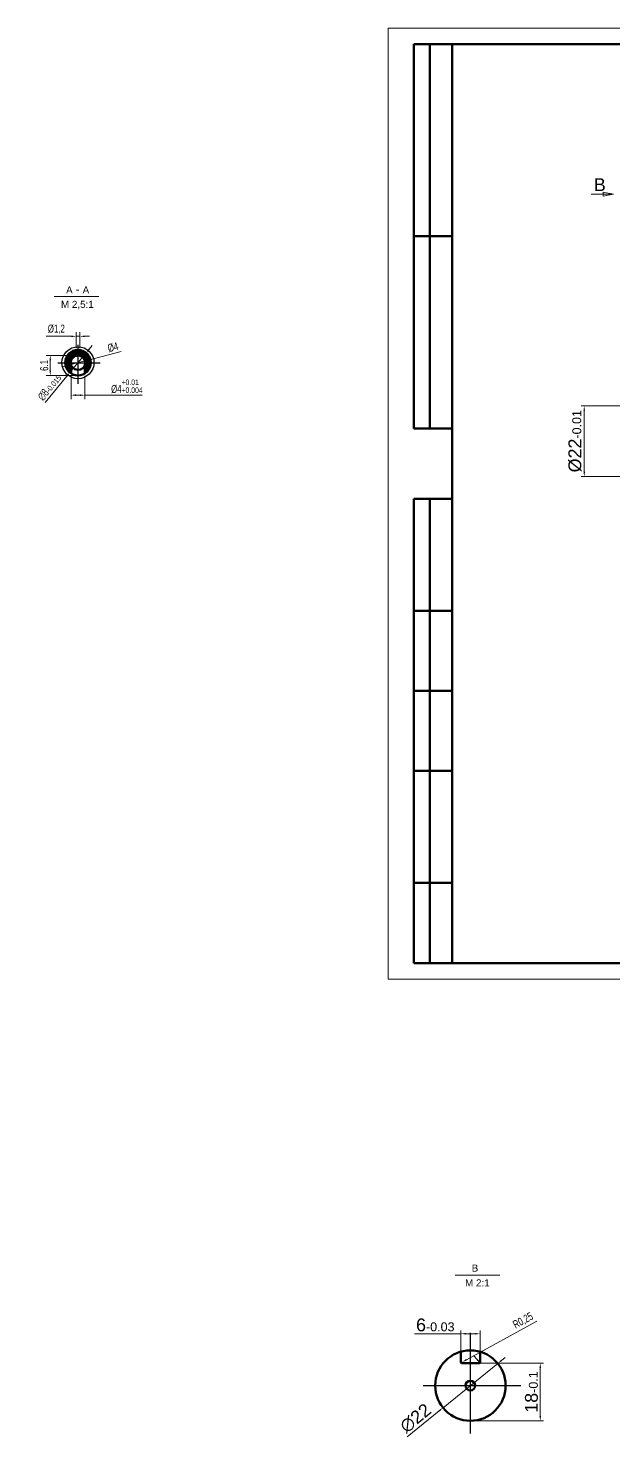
# Model space of a CAD drawing. Header units: millimetres. Extents: x 1526 to 31626, y -4643 to 9189.
# Drawn here: x 2854.4 to 3037.2, y -602.1 to -162.1 of the extents above; entities that cross this region are included whole.
import ezdxf

# ---------------------------------------------------------------- set-up
doc = ezdxf.new("R2010")
doc.units = ezdxf.units.MM
doc.linetypes.add('ACAD_ISO04W100', pattern=[30, 24, -3, 0, -3])
doc.linetypes.add('ACAD_ISO05W100', pattern=[33, 24, -3, 0, -3, 0, -3])
for name, color, linetype, lineweight in [('контурная', 7, 'Continuous', 50), ('осевые', 1, 'ACAD_ISO04W100', 25), ('размеры', 80, 'ACAD_ISO05W100', 25), ('тонкая', 7, 'Continuous', 20), ('тонкий', 7, 'Continuous', 20)]:
    doc.layers.add(name, color=color, linetype=linetype, lineweight=lineweight)
doc.layers.add('осевая', color=4, linetype='Continuous')
doc.styles.add('s1v2.5', font='arial.ttf', dxfattribs={"width": 0.7, "height": 2.5})
doc.styles.add('s1v4', font='arial.ttf', dxfattribs={"height": 4})
doc.styles.add('s2.5v4', font='times.ttf', dxfattribs={"height": 10})
doc.styles.get("Standard").update_dxf_attribs({"font": 'arial.ttf'})
doc.dimstyles.new('s1v2.5', dxfattribs={"dimtxt": 2.5, "dimasz": 1.5, "dimexe": 1.25, "dimexo": 0.625, "dimtad": 1, "dimtxsty": 's1v2.5', "dimcen": 1, "dimclrd": 256, "dimclre": 256, "dimclrt": 256, "dimadec": 0, "dimazin": 0, "dimtfac": 1, "dimtmove": 0, "dimatfit": 3, "dimfxl": 1, "dimlwd": -1, "dimlwe": -1, "dimarcsym": 0})
doc.dimstyles.new('s1v4', dxfattribs={"dimtxt": 4, "dimasz": 1.5, "dimexe": 1, "dimexo": 0, "dimgap": 0.7, "dimtad": 1, "dimtxsty": 'Standard', "dimcen": 1, "dimadec": 0, "dimazin": 0, "dimtfac": 1, "dimtix": 1, "dimtmove": 0, "dimatfit": 3, "dimfxl": 1, "dimlwd": -1, "dimlwe": 20, "dimarcsym": 0})
doc.dimstyles.new('s2.5v4', dxfattribs={"dimtxt": 10, "dimasz": 8, "dimexe": 5.5, "dimexo": 0.5, "dimgap": 3.5, "dimtad": 1, "dimdec": 0, "dimtxsty": 's2.5v4', "dimcen": 2.5, "dimclrd": 256, "dimclre": 1, "dimclrt": 256, "dimadec": 0, "dimazin": 0, "dimtfac": 1, "dimtdec": 0, "dimtmove": 0, "dimatfit": 3, "dimfxl": 1, "dimlwd": -1, "dimlwe": -1, "dimarcsym": 0})

# ---------------------------------------------------------------- blocks, each defined once
blk = doc.blocks.new('*D1605')
at = {"layer": 'Defpoints', "color": 0, "transparency": 16777216}
for p in [(2989.7, -578.87), (2989.92, -578.75)]:
    blk.add_point(p, dxfattribs=at)
at = {"layer": 'тонкая', "transparency": 16777216}
for p, q in [((3013.24, -565.99), (2991.23, -578.03)), ((2989.7, -578.87), (2989.92, -578.75))]:
    blk.add_line(p, q, dxfattribs=at)
blk.add_arc((2989.7, -578.87), 0.25, 270, 28.6913, dxfattribs=at)
blk.add_solid([(2991.11, -577.81), (2991.35, -578.25), (2989.92, -578.75)], dxfattribs=at)
at = {"layer": 'тонкая', "transparency": 16777216, "insert": (3008.93, -565.92), "char_height": 2.5, "attachment_point": 5, "rotation": 28.6913, "style": 's1v2.5'}
blk.add_mtext('R0,25', dxfattribs=at)
blk = doc.blocks.new('*D1606')
at = {"layer": 'Defpoints', "color": 0, "transparency": 16777216}
for p in [(2994.32, -579.12), (3014.26, -579.12), (2992.46, -597.12)]:
    blk.add_point(p, dxfattribs=at)
at = {"layer": 'тонкая', "color": 0, "lineweight": 20, "transparency": 16777216}
for p, q in [((2994.32, -579.12), (3015.26, -579.12)), ((2992.46, -597.12), (3015.26, -597.12))]:
    blk.add_line(p, q, dxfattribs=at)
at = {"layer": 'тонкая', "color": 0, "transparency": 16777216}
blk.add_line((3014.26, -595.62), (3014.26, -580.62), dxfattribs=at)
for points in [[(3014.01, -580.62), (3014.51, -580.62), (3014.26, -579.12)], [(3014.01, -595.62), (3014.51, -595.62), (3014.26, -597.12)]]:
    blk.add_solid(points, dxfattribs=at)
at = {"layer": 'тонкая', "color": 0, "transparency": 16777216, "insert": (3011.52, -588.12), "char_height": 4, "attachment_point": 5, "rotation": 90}
blk.add_mtext('18{\\H0.7x;\\S^ -0.1;}', dxfattribs=at)
blk = doc.blocks.new('*D1607')
at = {"layer": 'Defpoints', "color": 0, "transparency": 16777216}
for p in [(2989.45, -569.93), (2989.45, -575.54), (2995.45, -575.54)]:
    blk.add_point(p, dxfattribs=at)
at = {"layer": 'тонкая', "color": 0, "transparency": 16777216}
for p, q in [((2989.45, -569.93), (2975.03, -569.93)), ((2993.95, -569.93), (2990.95, -569.93))]:
    blk.add_line(p, q, dxfattribs=at)
at = {"layer": 'тонкая', "color": 0, "lineweight": 20, "transparency": 16777216}
for p, q in [((2989.45, -575.54), (2989.45, -568.93)), ((2995.45, -575.54), (2995.45, -568.93))]:
    blk.add_line(p, q, dxfattribs=at)
at = {"layer": 'тонкая', "color": 0, "transparency": 16777216}
for points in [[(2990.95, -569.68), (2990.95, -570.18), (2989.45, -569.93)], [(2993.95, -569.68), (2993.95, -570.18), (2995.45, -569.93)]]:
    blk.add_solid(points, dxfattribs=at)
at = {"layer": 'тонкая', "color": 0, "transparency": 16777216, "insert": (2981.49, -567.19), "char_height": 4, "attachment_point": 5}
blk.add_mtext('6{\\H0.7x;\\S^ -0.03;}', dxfattribs=at)
blk = doc.blocks.new('*D1608')
at = {"layer": 'Defpoints', "color": 0, "transparency": 16777216}
for p in [(3001, -579.2), (2983.9, -593.04)]:
    blk.add_point(p, dxfattribs=at)
at = {"layer": 'тонкая', "color": 0, "transparency": 16777216}
for p, q in [((3001, -579.2), (2983.9, -593.04)), ((3002.16, -578.25), (3003.33, -577.31)), ((2972.67, -602.12), (2982.73, -593.98))]:
    blk.add_line(p, q, dxfattribs=at)
for points in [[(3002.01, -578.06), (3002.32, -578.45), (3001, -579.2)], [(2982.57, -593.79), (2982.89, -594.18), (2983.9, -593.04)]]:
    blk.add_solid(points, dxfattribs=at)
at = {"layer": 'тонкая', "color": 0, "transparency": 16777216, "insert": (2975.32, -596.31), "char_height": 4, "attachment_point": 5, "rotation": 38.985}
blk.add_mtext('∅22', dxfattribs=at)
blk = doc.blocks.new('*D1599')
at = {"layer": 'Defpoints', "color": 0, "transparency": 16777216}
for p in [(2867.79, -270.08), (2872.09, -270.08), (2867.79, -276.76)]:
    blk.add_point(p, dxfattribs=at)
at = {"layer": 'тонкая', "transparency": 16777216}
for p, q in [((2867.79, -270.71), (2867.79, -278.01)), ((2872.09, -270.71), (2872.09, -278.01)), ((2869.29, -276.76), (2870.59, -276.76)), ((2872.09, -276.76), (2889.97, -276.76))]:
    blk.add_line(p, q, dxfattribs=at)
for points in [[(2869.29, -276.51), (2869.29, -277.01), (2867.79, -276.76)], [(2870.59, -276.51), (2870.59, -277.01), (2872.09, -276.76)]]:
    blk.add_solid(points, dxfattribs=at)
at = {"layer": 'тонкая', "lineweight": -3, "transparency": 16777216, "insert": (2885.21, -274.01), "char_height": 2.5, "attachment_point": 5, "style": 's1v2.5'}
blk.add_mtext('%%C4{\\H0.7x;\\S+0.01^ +0.004;}', dxfattribs=at)
blk = doc.blocks.new('*D1609')
at = {"layer": 'Defpoints', "color": 0, "transparency": 16777216}
for p in [(2869.34, -258.37), (2869.34, -262.66), (2870.54, -262.66)]:
    blk.add_point(p, dxfattribs=at)
at = {"layer": 'тонкая', "transparency": 16777216}
for p, q in [((2867.84, -258.37), (2860.02, -258.37)), ((2869.34, -262.04), (2869.34, -257.12)), ((2870.54, -258.37), (2869.34, -258.37)), ((2870.54, -262.04), (2870.54, -257.12)), ((2872.04, -258.37), (2873.54, -258.37))]:
    blk.add_line(p, q, dxfattribs=at)
for points in [[(2867.84, -258.12), (2867.84, -258.62), (2869.34, -258.37)], [(2872.04, -258.12), (2872.04, -258.62), (2870.54, -258.37)]]:
    blk.add_solid(points, dxfattribs=at)
at = {"layer": 'тонкая', "lineweight": -3, "transparency": 16777216, "insert": (2863.18, -256.2), "char_height": 2.5, "attachment_point": 5, "style": 's1v2.5'}
blk.add_mtext('%%C1,2', dxfattribs=at)
blk = doc.blocks.new('*D1610')
at = {"layer": 'Defpoints', "color": 0, "transparency": 16777216}
for p in [(2861.29, -264.37), (2867.79, -264.37), (2869.94, -270.62)]:
    blk.add_point(p, dxfattribs=at)
at = {"layer": 'тонкая', "transparency": 16777216}
for p, q in [((2867.17, -264.37), (2860.04, -264.37)), ((2861.29, -269.12), (2861.29, -265.87)), ((2869.32, -270.62), (2860.04, -270.62))]:
    blk.add_line(p, q, dxfattribs=at)
for points in [[(2861.04, -265.87), (2861.54, -265.87), (2861.29, -264.37)], [(2861.04, -269.12), (2861.54, -269.12), (2861.29, -270.62)]]:
    blk.add_solid(points, dxfattribs=at)
at = {"layer": 'тонкая', "lineweight": -3, "transparency": 16777216, "insert": (2859.39, -267.49), "char_height": 2.5, "attachment_point": 5, "rotation": 90, "style": 's1v2.5'}
blk.add_mtext('6.1', dxfattribs=at)
blk = doc.blocks.new('*D1611')
at = {"layer": 'Defpoints', "color": 0, "transparency": 16777216}
for p in [(2872.49, -263.54), (2867.39, -269.7)]:
    blk.add_point(p, dxfattribs=at)
at = {"layer": 'тонкая', "transparency": 16777216}
for p, q in [((2872.49, -263.54), (2867.39, -269.7)), ((2873.45, -262.38), (2874.4, -261.22)), ((2859.65, -279.06), (2866.44, -270.86))]:
    blk.add_line(p, q, dxfattribs=at)
for points in [[(2873.26, -262.22), (2873.64, -262.54), (2872.49, -263.54)], [(2866.25, -270.7), (2866.63, -271.02), (2867.39, -269.7)]]:
    blk.add_solid(points, dxfattribs=at)
at = {"layer": 'тонкая', "lineweight": -3, "transparency": 16777216, "insert": (2861.05, -274.28), "char_height": 2.5, "attachment_point": 5, "rotation": 50.4034, "style": 's1v2.5'}
blk.add_mtext('∅8{\\H0.7x;\\S^ -0.015;}', dxfattribs=at)
blk = doc.blocks.new('*D1612')
at = {"layer": 'Defpoints', "color": 0, "transparency": 16777216}
for p in [(2867.76, -267.18), (2872.12, -266.06)]:
    blk.add_point(p, dxfattribs=at)
at = {"layer": 'тонкая', "transparency": 16777216}
for p, q in [((2883.43, -263.15), (2873.58, -265.68)), ((2866.31, -267.55), (2864.86, -267.93)), ((2867.76, -267.18), (2872.12, -266.06))]:
    blk.add_line(p, q, dxfattribs=at)
for points in [[(2866.25, -267.31), (2866.37, -267.8), (2867.76, -267.18)], [(2873.51, -265.44), (2873.64, -265.93), (2872.12, -266.06)]]:
    blk.add_solid(points, dxfattribs=at)
at = {"layer": 'тонкая', "lineweight": -3, "transparency": 16777216, "insert": (2880.86, -261.78), "char_height": 2.5, "attachment_point": 5, "rotation": 14.4271, "style": 's1v2.5'}
blk.add_mtext('%%C4', dxfattribs=at)
blk = doc.blocks.new('*D1619')
at = {"layer": 'Defpoints', "color": 0, "transparency": 16777216}
for p in [(3027.99, -280.14), (3051.87, -280.14), (3051.87, -302.14)]:
    blk.add_point(p, dxfattribs=at)
at = {"layer": 'тонкая', "color": 0, "lineweight": 20, "transparency": 16777216}
for p, q in [((3051.87, -280.14), (3026.99, -280.14)), ((3051.87, -302.14), (3026.99, -302.14))]:
    blk.add_line(p, q, dxfattribs=at)
at = {"layer": 'тонкая', "color": 0, "transparency": 16777216}
blk.add_line((3027.99, -300.64), (3027.99, -281.64), dxfattribs=at)
for points in [[(3027.74, -281.64), (3028.24, -281.64), (3027.99, -280.14)], [(3027.74, -300.64), (3028.24, -300.64), (3027.99, -302.14)]]:
    blk.add_solid(points, dxfattribs=at)
at = {"layer": 'тонкая', "color": 0, "transparency": 16777216, "insert": (3025.13, -291.14), "char_height": 4, "attachment_point": 5, "rotation": 90}
blk.add_mtext('{\\fArial|b0|i0|c238|p34;%%C}22{\\H0.7x;\\S^ -0.01;}', dxfattribs=at)

msp = doc.modelspace()

# ---------------------------------------------------------------- hatches: boundary and pattern name
at = {"layer": 'тонкий'}
h = msp.add_hatch(dxfattribs=at)
h.set_pattern_fill('ANSI31', color=256, scale=2.5, style=0)
h.set_pattern_definition([(45, (2950.1827, 58.153), (-0.22097087, 0.22097087), [])])
edge = h.paths.add_edge_path()
edge.add_arc((2869.94329, -266.61864), 2.25, 342.85379, 360)
edge.add_line((2872.19329, -266.61864), (2873.94329, -266.61864))
edge.add_arc((2869.94329, -266.61864), 4, -57.4863854, 0, ccw=False)
edge.add_line((2872.09329, -269.9917), (2872.09329, -267.28197))
edge = h.paths.add_edge_path()
edge.add_arc((2869.94329, -266.61864), 2.25, 0, 17.14621)
edge.add_line((2872.09329, -265.95532), (2872.09329, -264.61864))
edge.add_line((2872.09329, -264.61864), (2870.69329, -264.61864))
edge.add_line((2870.69329, -264.61864), (2870.69329, -262.68959))
edge.add_arc((2869.94329, -266.61864), 4, 0, 79.1930771, ccw=False)
edge.add_line((2873.94329, -266.61864), (2872.19329, -266.61864))
edge = h.paths.add_edge_path()
edge.add_arc((2869.94329, -266.61864), 2.25, 162.85379, 180)
edge.add_line((2867.69329, -266.61864), (2865.94329, -266.61864))
edge.add_arc((2869.94329, -266.61864), 4, 100.8069229, 180, ccw=False)
edge.add_line((2869.19329, -262.68959), (2869.19329, -264.61864))
edge.add_line((2869.19329, -264.61864), (2867.79329, -264.61864))
edge.add_line((2867.79329, -264.61864), (2867.79329, -265.95532))
edge = h.paths.add_edge_path()
edge.add_arc((2869.94329, -266.61864), 2.25, 180, 197.14621)
edge.add_line((2867.79329, -267.28197), (2867.79329, -269.9917))
edge.add_arc((2869.94329, -266.61864), 4, 180, 237.4863854, ccw=False)
edge.add_line((2865.94329, -266.61864), (2867.69329, -266.61864))

# ---------------------------------------------------------------- linework, layer by layer
at = {"layer": 'контурная'}
for p, q in [((2974.76095, -284.12443), (2974.76095, -167.12443)), ((2974.76095, -167.12443), (2986.76095, -167.12443)), ((2979.76095, -167.12443), (2979.76095, -287.12443)), ((2986.76095, -454.12443), (2986.76095, -167.12443)), ((2986.76095, -167.12443), (3381.76095, -167.12443)), ((2974.76095, -227.12443), (2986.76095, -227.12443)), ((2869.34329, -264.45012), (2869.34329, -262.6639)), ((2870.54329, -264.45012), (2870.54329, -262.6639)), ((2867.79329, -264.36864), (2867.79329, -265.97855)), ((2868.91251, -264.36864), (2867.79329, -264.36864)), ((2867.79329, -267.28197), (2867.79329, -269.9917)), ((2868.91251, -264.36864), (2870.92096, -264.36864)), ((2870.92096, -264.36864), (2872.09329, -264.36864)), ((2872.09329, -264.36864), (2872.09329, -265.95532)), ((2872.09329, -267.28197), (2872.09329, -269.9917)), ((2974.76095, -287.12443), (2974.76095, -284.12443)), ((2974.76095, -287.12443), (2986.76095, -287.12443)), ((2974.76095, -454.12443), (2974.76095, -309.12443)), ((2974.76095, -309.12443), (2986.76095, -309.12443)), ((2979.76095, -309.12443), (2979.76095, -454.12443)), ((2974.76095, -344.12443), (2986.76095, -344.12443)), ((2974.76095, -369.12443), (2986.76095, -369.12443)), ((2974.76095, -394.12443), (2986.76095, -394.12443)), ((2974.76095, -429.12443), (2986.76095, -429.12443)), ((2986.76095, -454.12443), (2974.76095, -454.12443)), ((3381.76095, -454.12443), (2986.76095, -454.12443)), ((2989.44612, -578.86819), (2989.44612, -575.53519)), ((2995.44612, -578.86819), (2995.44612, -575.53519)), ((2992.44612, -579.11819), (2989.69612, -579.11819)), ((2992.44612, -579.11819), (2995.19612, -579.11819))]:
    msp.add_line(p, q, dxfattribs=at)
for centre, radius in [((2869.94329, -266.61864), 4), ((2992.44612, -586.11819), 11), ((2992.44612, -586.11819), 1.5)]:
    msp.add_circle(centre, radius, dxfattribs=at)
for centre, radius, start, end in [((2869.94329, -266.61864), 2.25, 92.5574862, 81.8030278), ((2989.69612, -578.86819), 0.25, 180, 270), ((2995.19612, -578.86819), 0.25, 270, 0)]:
    msp.add_arc(centre, radius, start, end, dxfattribs=at)
at = {"layer": 'осевая'}
for p, q in [((2992.44612, -601.10405), (2992.44612, -569.65975)), ((2977.73581, -586.11819), (3008.14409, -586.11819))]:
    msp.add_line(p, q, dxfattribs=at)
at = {"layer": 'осевые'}
for p, q in [((2869.94329, -260.99597), (2869.94329, -273.24285)), ((2863.62072, -266.61864), (2876.8361, -266.61864))]:
    msp.add_line(p, q, dxfattribs=at)
at = {"layer": 'тонкая'}
for p, q in [((2966.76095, -459.12443), (2966.76095, -162.12443)), ((2966.76095, -162.12443), (3386.76095, -162.12443)), ((3037.12793, -213.98687), (3030.12793, -213.98687)), ((2862.46285, -245.9523), (2876.40439, -245.9523)), ((3386.76095, -459.12443), (2966.76095, -459.12443)), ((2987.69287, -551.58696), (3001.63441, -551.58696))]:
    msp.add_line(p, q, dxfattribs=at)
for points in [[(3037.12793, -213.98687), (3033.92915, -213.37884), (3033.92915, -213.98687)], [(3037.12793, -213.98687), (3033.92915, -214.5949), (3033.92915, -213.98687)]]:
    msp.add_lwpolyline(points, dxfattribs=at)
at = {"layer": 'тонкая', "lineweight": -3}
msp.add_circle((2869.94329, -266.61864), 5, dxfattribs=at)

# ---------------------------------------------------------------- texts
at = {"layer": 'тонкая', "style": 's1v4'}
for s, height, p in [('B', 4, (3030.99403, -213.01514)), ('A', 2.2, (2866.23851, -244.98582)), ('-', 2.2, (2869.3417, -244.81614)), ('A', 2.2, (2871.40053, -244.98582)), ('M 2,5:1', 2.2, (2864.63495, -249.49099)), ('B', 2.2, (2992.85251, -550.51456)), ('M 2:1', 2.2, (2990.78305, -555.12565))]:
    msp.add_text(s, height=height, dxfattribs=at).set_placement(p)

# ---------------------------------------------------------------- dimensions: what is measured, and where the dimension line sits
at = {"layer": 'тонкая', "lineweight": -3}
dim = msp.add_linear_dim(base=(2869.34329, -258.3711), p1=(2870.54329, -262.6639), p2=(2869.34329, -262.6639), text='%%C<>', dimstyle='s1v2.5', dxfattribs=at)
dim.commit()
dim.dimension.update_dxf_attribs({"geometry": '*D1609', "text_midpoint": (2863.18222, -256.20278)})
dim = msp.add_diameter_dim_2p(p1=(2872.4928, -263.53644), p2=(2867.39378, -269.70085), text='<>{\\H0.7x;\\S^ -0.015;}', dimstyle='s1v2.5', dxfattribs=at)
dim.commit()
dim.dimension.update_dxf_attribs({"geometry": '*D1611', "text_midpoint": (2861.04925, -274.27809)})
dim = msp.add_diameter_dim_2p(p1=(2867.76424, -267.17923), p2=(2872.12234, -266.05806), text='%%C4', dimstyle='s1v2.5', dxfattribs=at)
dim.commit()
dim.dimension.update_dxf_attribs({"geometry": '*D1612', "text_midpoint": (2881.34941, -263.6843), "dimtype": 163})
dim = msp.add_linear_dim(base=(2861.28723, -264.36864), p1=(2869.94329, -270.61864), p2=(2867.79329, -264.36864), angle=90, text='6.1', dimstyle='s1v2.5', dxfattribs=at)
dim.commit()
dim.dimension.update_dxf_attribs({"geometry": '*D1610', "text_midpoint": (2859.3858, -267.49364)})
dim = msp.add_linear_dim(base=(2867.79329, -276.76309), p1=(2872.09329, -270.08275), p2=(2867.79329, -270.08275), text='%%C4{\\H0.7x;\\S+0.01^ +0.004;}', dimstyle='s1v2.5', dxfattribs=at)
dim.commit()
dim.dimension.update_dxf_attribs({"geometry": '*D1599', "text_midpoint": (2885.21495, -276.76309), "dimtype": 160})
at = {"layer": 'тонкая'}
for base, p1, p2, text, picture, middle in [((3027.98838, -280.14325), (3051.86931, -302.14325), (3051.86931, -280.14325), '{\\fArial|b0|i0|c238|p34;%%C}<>{\\H0.7x;\\S^ -0.01;}', '*D1619', (3025.13422, -291.14325)), ((3014.26171, -579.11819), (2992.45856, -597.11819), (2994.32361, -579.11819), '<>{\\H0.7x;\\S^ -0.1;}', '*D1606', (3011.51942, -588.11819))]:
    dim = msp.add_linear_dim(base=base, p1=p1, p2=p2, angle=90, text=text, dimstyle='s1v4', dxfattribs=at)
    dim.commit()
    dim.dimension.update_dxf_attribs({"geometry": picture, "text_midpoint": middle})
dim = msp.add_radius_dim(center=(2989.69612, -578.86819), mpoint=(2989.91542, -578.74817), dimstyle='s1v2.5', dxfattribs=at)
dim.commit()
dim.dimension.update_dxf_attribs({"geometry": '*D1605', "text_midpoint": (3009.95294, -567.78192), "dimtype": 164})
dim = msp.add_linear_dim(base=(2989.44612, -569.93426), p1=(2995.44612, -575.53519), p2=(2989.44612, -575.53519), text='<>{\\H0.7x;\\S^ -0.03;}', dimstyle='s1v4', dxfattribs=at)
dim.commit()
dim.dimension.update_dxf_attribs({"geometry": '*D1607', "text_midpoint": (2981.49032, -569.93426), "dimtype": 160})
dim = msp.add_diameter_dim_2p(p1=(3000.99654, -579.19791), p2=(2983.8957, -593.03848), dimstyle='s1v4', dxfattribs=at)
dim.commit()
dim.dimension.update_dxf_attribs({"geometry": '*D1608', "text_midpoint": (2975.32159, -596.3061)})

# ---------------------------------------------------------------- leaders
at = {"layer": 'размеры', "color": 0}
msp.add_leader([(2995.45663, -579.04563), (2993.4262, -576.70213)], dimstyle='s2.5v4', override={"dimasz": 1.4, "dimgap": 4, "dimtad": 0, "dimclrd": 0}, dxfattribs=at)

doc.saveas('drawing.dxf')
